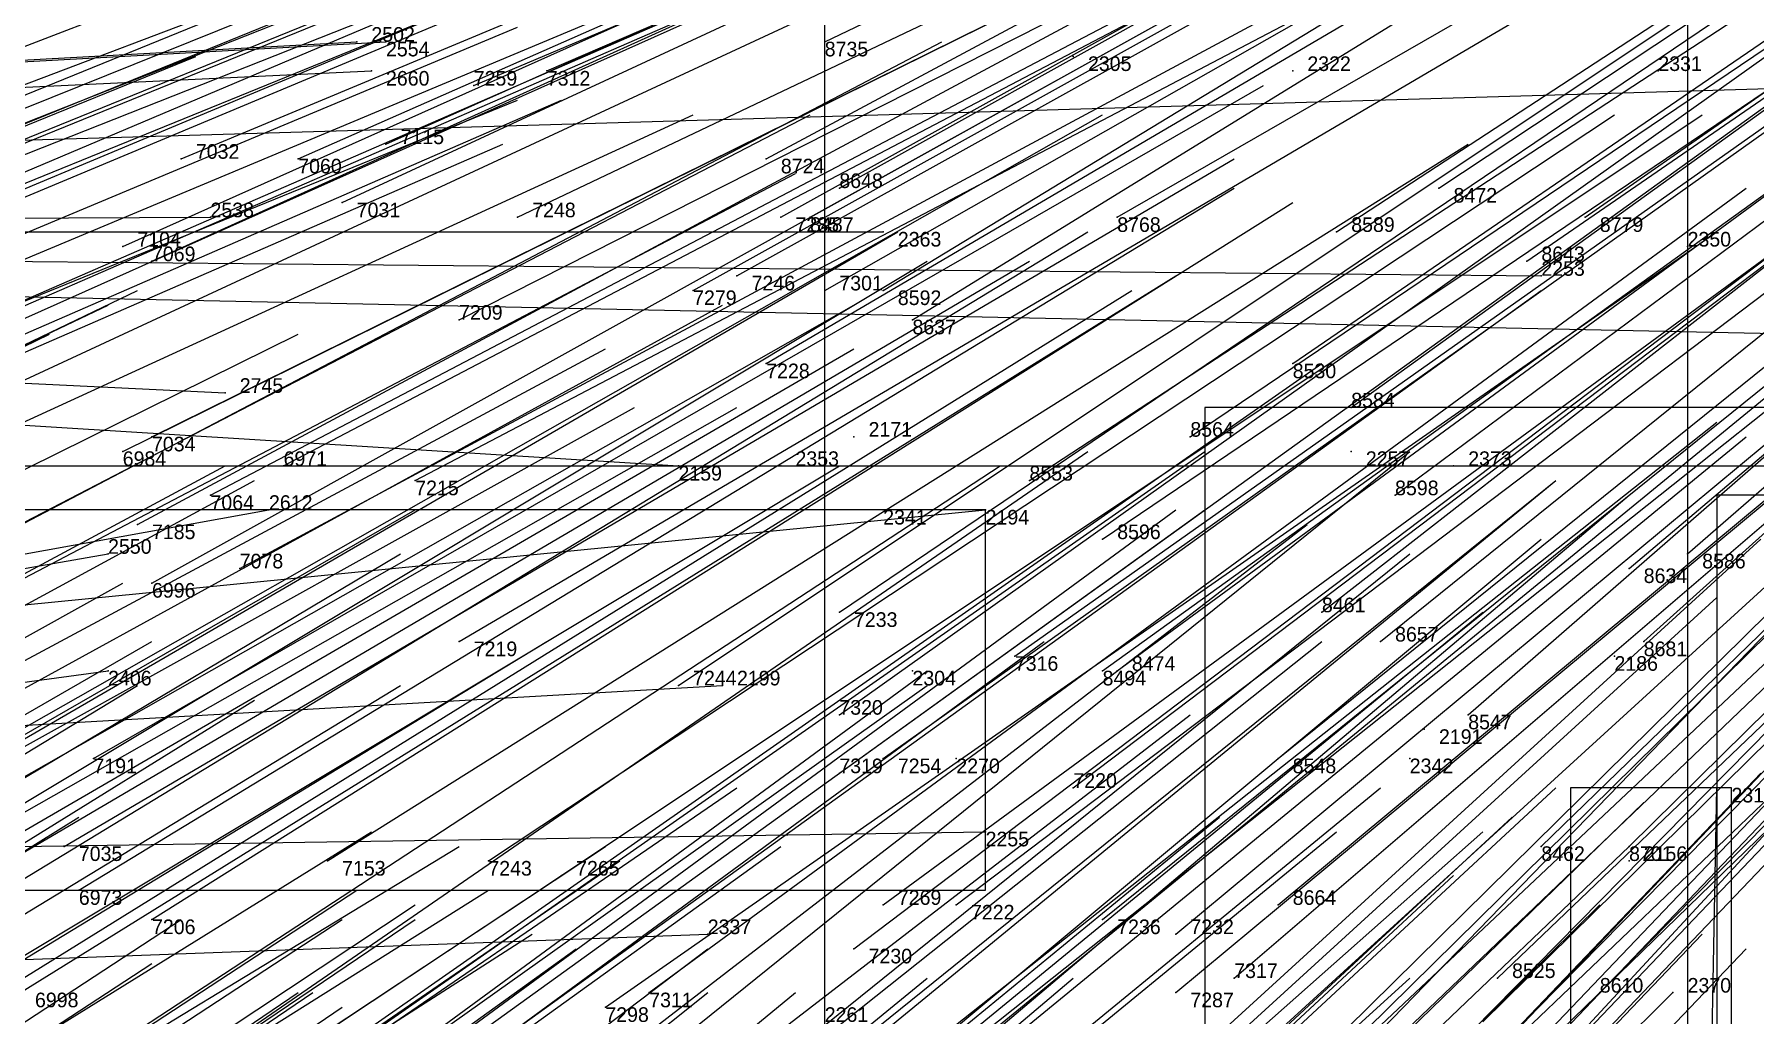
# Model space of a CAD drawing. Extents: x -0.5 to 0.59, y -0.5 to 0.59.
# Drawn here: x -0.271 to -0.1534, y -0.1705 to -0.1035 of the extents above; entities that cross this region are included whole.
import ezdxf

# ---------------------------------------------------------------- set-up
doc = ezdxf.new("R2010")
doc.units = 0
for name, color, linetype in [('Clients', 3, 'CONTINUOUS'), ('Facilities', 3, 'CONTINUOUS'), ('Facilities_lines', 3, 'CONTINUOUS'), ('Min_max_boxes', 1, 'CONTINUOUS'), ('Normals', 1, 'CONTINUOUS'), ('Source_points', 5, 'CONTINUOUS'), ('Text', 3, 'CONTINUOUS')]:
    doc.layers.add(name, color=color, linetype=linetype)

msp = doc.modelspace()

# ---------------------------------------------------------------- linework, layer by layer
at = {"layer": 'Clients', "color": 5}
for p in [(-0.249, -0.104, -1.25), (-0.247, -0.104, -1.25), (-0.248, -0.106, -1.25), (-0.259, -0.116, -1.25), (-0.213, -0.117, -1.25), (-0.168, -0.12, -1.25), (-0.258, -0.128, -1.25), (-0.227, -0.133, -1.25), (-0.255, -0.136, -1.25), (-0.206, -0.136, -1.25), (-0.266, -0.139, -1.25), (-0.266, -0.147, -1.25), (-0.224, -0.148, -1.25), (-0.156, -0.155, -1.25), (-0.206, -0.158, -1.25), (-0.225, -0.165, -1.25)]:
    msp.add_point(p, dxfattribs=at)
at = {"layer": 'Facilities', "color": 3}
for p in [(-0.217, -0.104, -0.603), (-0.2, -0.105, -1.25), (-0.241, -0.107, -0.66), (-0.236, -0.106, -0.648), (-0.185, -0.106, -1.25), (-0.16, -0.106, -1.25), (-0.247, -0.111, -0.676), (-0.261, -0.112, -0.709), (-0.253, -0.112, -0.693), (-0.221, -0.112, -0.619), (-0.216, -0.114, -0.612), (-0.175, -0.114, -0.522), (-0.25, -0.115, -0.688), (-0.238, -0.116, -0.661), (-0.22, -0.116, -0.622), (-0.218, -0.116, -0.618), (-0.197, -0.116, -0.572), (-0.165, -0.116, -0.504), (-0.182, -0.117, -0.54), (-0.265, -0.118, -0.724), (-0.158, -0.118, -1.25), (-0.263, -0.119, -0.722), (-0.169, -0.119, -0.516), (-0.226, -0.121, -0.641), (-0.223, -0.12, -0.633), (-0.217, -0.121, -0.62), (-0.213, -0.121, -0.612), (-0.242, -0.123, -0.678), (-0.211, -0.123, -0.612), (-0.221, -0.126, -0.637), (-0.185, -0.126, -0.56), (-0.181, -0.129, -0.556), (-0.263, -0.131, -0.735), (-0.215, -0.131, -1.25), (-0.192, -0.131, -0.581), (-0.265, -0.132, -0.741), (-0.181, -0.132, -1.25), (-0.254, -0.133, -0.717), (-0.245, -0.134, -0.699), (-0.22, -0.133, -1.25), (-0.203, -0.134, -0.608), (-0.174, -0.133, -1.25), (-0.259, -0.135, -0.731), (-0.178, -0.135, -0.558), (-0.213, -0.136, -1.25), (-0.264, -0.137, -0.743), (-0.198, -0.138, -0.603), (-0.158, -0.139, -0.526), (-0.263, -0.141, -0.746), (-0.257, -0.14, -0.731), (-0.162, -0.14, -0.535), (-0.216, -0.143, -0.648), (-0.183, -0.143, -0.581), (-0.242, -0.145, -0.705), (-0.179, -0.145, -0.575), (-0.161, -0.145, -0.542), (-0.211, -0.147, -1.25), (-0.204, -0.146, -0.628), (-0.198, -0.147, -0.617), (-0.197, -0.147, -0.614), (-0.163, -0.146, -1.25), (-0.227, -0.148, -0.677), (-0.216, -0.15, -0.658), (-0.173, -0.15, -0.573), (-0.176, -0.151, -1.25), (-0.267, -0.153, -0.771), (-0.216, -0.154, -0.664), (-0.213, -0.153, -0.656), (-0.208, -0.153, -1.25), (-0.186, -0.153, -0.603), (-0.177, -0.153, -1.25), (-0.2, -0.155, -0.632), (-0.269, -0.159, -0.781), (-0.168, -0.159, -0.579), (-0.162, -0.159, -0.568), (-0.251, -0.16, -0.744), (-0.24, -0.16, -0.722), (-0.235, -0.161, -0.711), (-0.162, -0.16, -1.25), (-0.268, -0.162, -0.784), (-0.213, -0.163, -0.67), (-0.208, -0.163, -0.66), (-0.186, -0.163, -0.618), (-0.263, -0.164, -0.776), (-0.198, -0.164, -0.642), (-0.193, -0.165, -0.633), (-0.215, -0.166, -0.679), (-0.189, -0.168, -0.632), (-0.171, -0.168, -0.598), (-0.229, -0.169, -0.712), (-0.193, -0.169, -0.641), (-0.164, -0.169, -0.588), (-0.159, -0.169, -1.25), (-0.232, -0.17, -0.72)]:
    msp.add_point(p, dxfattribs=at)
at = {"layer": 'Facilities_lines', "color": 3}
for p, q in [((-0.484, -0.117, -1.25), (-0.249, -0.104, -1.25)), ((-0.484, -0.117, -1.25), (-0.247, -0.104, -1.25)), ((-0.484, -0.117, -1.25), (-0.248, -0.106, -1.25)), ((-0.484, -0.117, -1.25), (-0.146, -0.107, -1.25)), ((-0.484, -0.117, -1.25), (-0.259, -0.116, -1.25)), ((-0.484, -0.117, -1.25), (-0.149, -0.124, -1.25)), ((-0.484, -0.117, -1.25), (-0.213, -0.117, -1.25)), ((-0.484, -0.117, -1.25), (-0.227, -0.133, -1.25)), ((-0.484, -0.117, -1.25), (-0.168, -0.12, -1.25)), ((-0.484, -0.117, -1.25), (-0.258, -0.128, -1.25)), ((-0.469, -0.162, -1.25), (-0.206, -0.136, -1.25)), ((-0.466, -0.174, -1.25), (-0.255, -0.136, -1.25)), ((-0.466, -0.174, -1.25), (-0.266, -0.139, -1.25)), ((-0.466, -0.174, -1.25), (-0.266, -0.147, -1.25)), ((-0.469, -0.162, -1.25), (-0.224, -0.148, -1.25)), ((-0.162, -0.472, -1.246), (-0.156, -0.155, -1.25)), ((-0.469, -0.162, -1.25), (-0.206, -0.158, -1.25)), ((-0.466, -0.174, -1.25), (-0.225, -0.165, -1.25))]:
    msp.add_line(p, q, dxfattribs=at)
at = {"layer": 'Min_max_boxes', "color": 1}
for p, q in [((-0.217, -0.245, -1.25), (-0.217, -0.07, -1.25)), ((-0.217, -0.245, -1.126), (-0.217, -0.07, -1.126)), ((-0.158, -0.076, -1.25), (-0.158, -0.478, -1.25)), ((-0.158, -0.076, -1.113), (-0.158, -0.478, -1.113)), ((-0.123, -0.129, -1.25), (-0.191, -0.129, -1.25)), ((-0.191, -0.129, -1.25), (-0.191, -0.479, -1.25)), ((-0.123, -0.129, -1.249), (-0.191, -0.129, -1.249)), ((-0.191, -0.129, -1.249), (-0.191, -0.479, -1.249)), ((-0.191, -0.129, -1.25), (-0.191, -0.129, -1.249)), ((-0.484, -0.133, -1.25), (-0.146, -0.133, -1.25)), ((-0.484, -0.133, -1.25), (-0.146, -0.133, -1.25)), ((-0.065, -0.135, -1.25), (-0.156, -0.135, -1.25)), ((-0.156, -0.135, -1.25), (-0.156, -0.477, -1.25)), ((-0.065, -0.135, -1.25), (-0.156, -0.135, -1.25)), ((-0.156, -0.135, -1.25), (-0.156, -0.477, -1.25)), ((-0.156, -0.135, -1.25), (-0.156, -0.135, -1.25)), ((-0.206, -0.136, -1.25), (-0.469, -0.136, -1.25)), ((-0.206, -0.136, -1.25), (-0.469, -0.136, -1.25)), ((-0.206, -0.162, -1.25), (-0.206, -0.136, -1.25)), ((-0.206, -0.162, -1.25), (-0.206, -0.136, -1.25)), ((-0.206, -0.136, -1.25), (-0.206, -0.136, -1.25)), ((-0.155, -0.155, -1.25), (-0.166, -0.155, -1.25)), ((-0.166, -0.155, -1.25), (-0.166, -0.472, -1.25)), ((-0.155, -0.155, -1.246), (-0.166, -0.155, -1.246)), ((-0.166, -0.155, -1.246), (-0.166, -0.472, -1.246)), ((-0.166, -0.155, -1.25), (-0.166, -0.155, -1.246)), ((-0.155, -0.472, -1.25), (-0.155, -0.155, -1.25)), ((-0.155, -0.472, -1.246), (-0.155, -0.155, -1.246)), ((-0.155, -0.155, -1.25), (-0.155, -0.155, -1.246)), ((-0.469, -0.162, -1.25), (-0.206, -0.162, -1.25)), ((-0.469, -0.162, -1.25), (-0.206, -0.162, -1.25)), ((-0.206, -0.162, -1.25), (-0.206, -0.162, -1.25))]:
    msp.add_line(p, q, dxfattribs=at)
at = {"layer": 'Normals', "color": 1}
for p, q in [((-0.175, -0.114, -0.522), (-0.098, -0.063, -0.56)), ((-0.165, -0.116, -0.504), (-0.089, -0.063, -0.541)), ((-0.217, -0.104, -0.603), (-0.134, -0.064, -0.641)), ((-0.182, -0.117, -0.54), (-0.104, -0.066, -0.578)), ((-0.169, -0.119, -0.516), (-0.092, -0.066, -0.553)), ((-0.221, -0.112, -0.619), (-0.139, -0.068, -0.656)), ((-0.236, -0.106, -0.648), (-0.151, -0.069, -0.685)), ((-0.216, -0.114, -0.612), (-0.135, -0.069, -0.649)), ((-0.197, -0.116, -0.572), (-0.117, -0.07, -0.61)), ((-0.241, -0.107, -0.66), (-0.156, -0.071, -0.697)), ((-0.22, -0.116, -0.622), (-0.139, -0.071, -0.659)), ((-0.218, -0.116, -0.618), (-0.137, -0.071, -0.655)), ((-0.247, -0.111, -0.676), (-0.162, -0.073, -0.714)), ((-0.213, -0.121, -0.612), (-0.134, -0.073, -0.65)), ((-0.185, -0.126, -0.56), (-0.109, -0.074, -0.599)), ((-0.253, -0.112, -0.693), (-0.169, -0.075, -0.731)), ((-0.223, -0.12, -0.633), (-0.142, -0.075, -0.67)), ((-0.217, -0.121, -0.62), (-0.136, -0.075, -0.658)), ((-0.211, -0.123, -0.612), (-0.133, -0.075, -0.65)), ((-0.181, -0.129, -0.556), (-0.106, -0.075, -0.594)), ((-0.261, -0.112, -0.709), (-0.175, -0.076, -0.746)), ((-0.25, -0.115, -0.688), (-0.166, -0.076, -0.726)), ((-0.238, -0.116, -0.661), (-0.154, -0.076, -0.698)), ((-0.226, -0.121, -0.641), (-0.145, -0.076, -0.677)), ((-0.275, -0.112, -0.742), (-0.189, -0.077, -0.779)), ((-0.158, -0.139, -0.526), (-0.088, -0.078, -0.563)), ((-0.221, -0.126, -0.637), (-0.141, -0.079, -0.673)), ((-0.192, -0.131, -0.581), (-0.115, -0.079, -0.619)), ((-0.275, -0.116, -0.745), (-0.189, -0.08, -0.782)), ((-0.265, -0.118, -0.724), (-0.18, -0.08, -0.761)), ((-0.263, -0.119, -0.722), (-0.179, -0.081, -0.759)), ((-0.242, -0.123, -0.678), (-0.159, -0.081, -0.715)), ((-0.178, -0.135, -0.558), (-0.104, -0.08, -0.597)), ((-0.162, -0.14, -0.535), (-0.091, -0.08, -0.573)), ((-0.293, -0.115, -0.788), (-0.206, -0.082, -0.824)), ((-0.288, -0.116, -0.777), (-0.202, -0.082, -0.813)), ((-0.203, -0.134, -0.608), (-0.125, -0.083, -0.645)), ((-0.161, -0.145, -0.542), (-0.092, -0.083, -0.58)), ((-0.294, -0.12, -0.794), (-0.208, -0.085, -0.831)), ((-0.31, -0.119, -0.831), (-0.224, -0.086, -0.868)), ((-0.307, -0.122, -0.825), (-0.221, -0.087, -0.863)), ((-0.198, -0.138, -0.603), (-0.121, -0.086, -0.64)), ((-0.183, -0.143, -0.581), (-0.11, -0.086, -0.619)), ((-0.179, -0.145, -0.575), (-0.107, -0.087, -0.613)), ((-0.284, -0.124, -0.775), (-0.198, -0.088, -0.811)), ((-0.173, -0.15, -0.573), (-0.103, -0.089, -0.611)), ((-0.284, -0.127, -0.778), (-0.199, -0.09, -0.815)), ((-0.263, -0.131, -0.735), (-0.18, -0.09, -0.772)), ((-0.254, -0.133, -0.717), (-0.172, -0.09, -0.754)), ((-0.305, -0.127, -0.826), (-0.22, -0.091, -0.864)), ((-0.265, -0.132, -0.741), (-0.182, -0.091, -0.778)), ((-0.245, -0.134, -0.699), (-0.163, -0.091, -0.737)), ((-0.216, -0.143, -0.648), (-0.139, -0.091, -0.684)), ((-0.259, -0.135, -0.731), (-0.177, -0.092, -0.768)), ((-0.197, -0.147, -0.614), (-0.122, -0.092, -0.651)), ((-0.29, -0.13, -0.794), (-0.205, -0.093, -0.831)), ((-0.264, -0.137, -0.743), (-0.182, -0.093, -0.78)), ((-0.204, -0.146, -0.628), (-0.129, -0.093, -0.665)), ((-0.198, -0.147, -0.617), (-0.123, -0.093, -0.654)), ((-0.162, -0.159, -0.568), (-0.096, -0.094, -0.605)), ((-0.186, -0.153, -0.603), (-0.114, -0.095, -0.64)), ((-0.168, -0.159, -0.579), (-0.102, -0.095, -0.616)), ((-0.318, -0.13, -0.86), (-0.232, -0.096, -0.897)), ((-0.263, -0.141, -0.746), (-0.182, -0.096, -0.783)), ((-0.257, -0.14, -0.731), (-0.175, -0.096, -0.769)), ((-0.227, -0.148, -0.677), (-0.149, -0.096, -0.713)), ((-0.216, -0.15, -0.658), (-0.14, -0.096, -0.694)), ((-0.317, -0.133, -0.859), (-0.231, -0.097, -0.896)), ((-0.301, -0.136, -0.825), (-0.216, -0.098, -0.862)), ((-0.293, -0.137, -0.809), (-0.209, -0.098, -0.847)), ((-0.242, -0.145, -0.705), (-0.162, -0.098, -0.742)), ((-0.335, -0.134, -0.901), (-0.248, -0.099, -0.938)), ((-0.213, -0.153, -0.656), (-0.137, -0.099, -0.692)), ((-0.2, -0.155, -0.632), (-0.126, -0.099, -0.67)), ((-0.216, -0.154, -0.664), (-0.141, -0.1, -0.701)), ((-0.339, -0.137, -0.914), (-0.253, -0.102, -0.951)), ((-0.329, -0.137, -0.891), (-0.243, -0.102, -0.928)), ((-0.324, -0.139, -0.88), (-0.238, -0.103, -0.917)), ((-0.164, -0.169, -0.588), (-0.099, -0.103, -0.626)), ((-0.291, -0.147, -0.815), (-0.209, -0.104, -0.853)), ((-0.249, -0.104, -1.25), (-0.249, -0.104, -1.15)), ((-0.247, -0.104, -1.25), (-0.247, -0.104, -1.15)), ((-0.186, -0.163, -0.618), (-0.115, -0.104, -0.656)), ((-0.171, -0.168, -0.598), (-0.104, -0.104, -0.636)), ((-0.346, -0.14, -0.933), (-0.26, -0.105, -0.97)), ((-0.2, -0.105, -1.25), (-0.2, -0.105, -1.15)), ((-0.267, -0.153, -0.771), (-0.187, -0.107, -0.808)), ((-0.248, -0.106, -1.25), (-0.248, -0.106, -1.15)), ((-0.208, -0.163, -0.66), (-0.134, -0.107, -0.698)), ((-0.198, -0.164, -0.642), (-0.126, -0.106, -0.681)), ((-0.193, -0.165, -0.633), (-0.122, -0.106, -0.672)), ((-0.185, -0.106, -1.25), (-0.185, -0.106, -1.15)), ((-0.172, -0.171, -0.607), (-0.106, -0.106, -0.645)), ((-0.16, -0.106, -1.25), (-0.16, -0.106, -1.15)), ((-0.324, -0.143, -0.886), (-0.238, -0.108, -0.923)), ((-0.32, -0.145, -0.879), (-0.235, -0.108, -0.916)), ((-0.213, -0.163, -0.67), (-0.138, -0.108, -0.706)), ((-0.189, -0.168, -0.632), (-0.119, -0.108, -0.671)), ((-0.311, -0.148, -0.86), (-0.226, -0.109, -0.897)), ((-0.301, -0.152, -0.842), (-0.218, -0.109, -0.879)), ((-0.279, -0.155, -0.797), (-0.198, -0.109, -0.835)), ((-0.24, -0.16, -0.722), (-0.163, -0.109, -0.76)), ((-0.235, -0.161, -0.711), (-0.157, -0.109, -0.748)), ((-0.215, -0.166, -0.679), (-0.141, -0.11, -0.715)), ((-0.193, -0.169, -0.641), (-0.122, -0.11, -0.68)), ((-0.324, -0.148, -0.89), (-0.239, -0.111, -0.927)), ((-0.251, -0.16, -0.744), (-0.173, -0.111, -0.782)), ((-0.269, -0.159, -0.781), (-0.189, -0.112, -0.819)), ((-0.301, -0.156, -0.848), (-0.219, -0.113, -0.885)), ((-0.268, -0.162, -0.784), (-0.189, -0.114, -0.822)), ((-0.229, -0.169, -0.712), (-0.154, -0.114, -0.749)), ((-0.206, -0.172, -0.671), (-0.134, -0.113, -0.708)), ((-0.184, -0.178, -0.64), (-0.117, -0.114, -0.678)), ((-0.181, -0.18, -0.638), (-0.116, -0.114, -0.676)), ((-0.263, -0.164, -0.776), (-0.185, -0.115, -0.814)), ((-0.19, -0.18, -0.654), (-0.124, -0.115, -0.692)), ((-0.259, -0.116, -1.25), (-0.259, -0.116, -1.15)), ((-0.209, -0.174, -0.68), (-0.136, -0.116, -0.717)), ((-0.18, -0.182, -0.641), (-0.115, -0.116, -0.678)), ((-0.293, -0.164, -0.838), (-0.212, -0.117, -0.875)), ((-0.278, -0.165, -0.808), (-0.199, -0.117, -0.846)), ((-0.232, -0.17, -0.72), (-0.156, -0.117, -0.757)), ((-0.213, -0.117, -1.25), (-0.213, -0.117, -1.15)), ((-0.192, -0.185, -0.666), (-0.127, -0.118, -0.703)), ((-0.158, -0.118, -1.25), (-0.158, -0.118, -1.15)), ((-0.29, -0.167, -0.836), (-0.21, -0.119, -0.873)), ((-0.283, -0.166, -0.819), (-0.203, -0.119, -0.857)), ((-0.347, -0.161, -0.957), (-0.264, -0.121, -0.995)), ((-0.275, -0.17, -0.808), (-0.196, -0.121, -0.846)), ((-0.272, -0.169, -0.8), (-0.193, -0.12, -0.838)), ((-0.243, -0.175, -0.749), (-0.168, -0.121, -0.787)), ((-0.168, -0.12, -1.25), (-0.168, -0.12, -1.15)), ((-0.35, -0.162, -0.963), (-0.266, -0.122, -1.001)), ((-0.306, -0.167, -0.871), (-0.224, -0.122, -0.908)), ((-0.296, -0.168, -0.85), (-0.215, -0.122, -0.887)), ((-0.353, -0.164, -0.974), (-0.27, -0.124, -1.012)), ((-0.336, -0.165, -0.935), (-0.253, -0.124, -0.972)), ((-0.185, -0.191, -0.665), (-0.121, -0.124, -0.702)), ((-0.314, -0.169, -0.892), (-0.232, -0.125, -0.929)), ((-0.296, -0.172, -0.856), (-0.215, -0.125, -0.892)), ((-0.259, -0.179, -0.785), (-0.183, -0.126, -0.823)), ((-0.205, -0.189, -0.695), (-0.136, -0.126, -0.732)), ((-0.2, -0.191, -0.691), (-0.132, -0.127, -0.728)), ((-0.184, -0.193, -0.666), (-0.12, -0.126, -0.704)), ((-0.258, -0.128, -1.25), (-0.258, -0.128, -1.15)), ((-0.311, -0.174, -0.891), (-0.23, -0.129, -0.928)), ((-0.304, -0.175, -0.877), (-0.223, -0.129, -0.914)), ((-0.228, -0.187, -0.737), (-0.156, -0.13, -0.775)), ((-0.226, -0.19, -0.737), (-0.154, -0.131, -0.775)), ((-0.215, -0.131, -1.25), (-0.215, -0.131, -1.15)), ((-0.276, -0.185, -0.831), (-0.199, -0.132, -0.867)), ((-0.267, -0.185, -0.812), (-0.191, -0.132, -0.849)), ((-0.249, -0.19, -0.783), (-0.177, -0.132, -0.821)), ((-0.181, -0.132, -1.25), (-0.181, -0.132, -1.15)), ((-0.34, -0.177, -0.958), (-0.258, -0.133, -0.995)), ((-0.337, -0.178, -0.954), (-0.256, -0.134, -0.991)), ((-0.296, -0.181, -0.868), (-0.216, -0.133, -0.904)), ((-0.283, -0.184, -0.843), (-0.205, -0.133, -0.88)), ((-0.239, -0.193, -0.767), (-0.167, -0.134, -0.804)), ((-0.239, -0.192, -0.767), (-0.167, -0.134, -0.804)), ((-0.227, -0.133, -1.25), (-0.227, -0.133, -1.15)), ((-0.22, -0.133, -1.25), (-0.22, -0.133, -1.15)), ((-0.174, -0.133, -1.25), (-0.174, -0.133, -1.15)), ((-0.233, -0.195, -0.759), (-0.162, -0.135, -0.797)), ((-0.325, -0.182, -0.932), (-0.245, -0.136, -0.97)), ((-0.268, -0.191, -0.823), (-0.193, -0.136, -0.859)), ((-0.266, -0.19, -0.818), (-0.191, -0.136, -0.855)), ((-0.255, -0.136, -1.25), (-0.255, -0.136, -1.15)), ((-0.213, -0.136, -1.25), (-0.213, -0.136, -1.15)), ((-0.206, -0.136, -1.25), (-0.206, -0.136, -1.15)), ((-0.197, -0.201, -0.703), (-0.13, -0.136, -0.74)), ((-0.258, -0.194, -0.807), (-0.184, -0.137, -0.843)), ((-0.24, -0.198, -0.776), (-0.168, -0.138, -0.814)), ((-0.222, -0.201, -0.748), (-0.153, -0.138, -0.786)), ((-0.325, -0.186, -0.936), (-0.246, -0.139, -0.974)), ((-0.266, -0.139, -1.25), (-0.266, -0.139, -1.15)), ((-0.249, -0.197, -0.793), (-0.177, -0.139, -0.831)), ((-0.202, -0.203, -0.716), (-0.135, -0.139, -0.753)), ((-0.346, -0.186, -0.982), (-0.265, -0.141, -1.019)), ((-0.224, -0.204, -0.758), (-0.156, -0.142, -0.796)), ((-0.216, -0.207, -0.748), (-0.15, -0.142, -0.786)), ((-0.244, -0.202, -0.791), (-0.172, -0.143, -0.828)), ((-0.343, -0.191, -0.983), (-0.263, -0.145, -1.02)), ((-0.315, -0.193, -0.923), (-0.236, -0.145, -0.961)), ((-0.277, -0.2, -0.855), (-0.202, -0.145, -0.891)), ((-0.256, -0.203, -0.816), (-0.183, -0.145, -0.852)), ((-0.285, -0.202, -0.873), (-0.21, -0.147, -0.91)), ((-0.266, -0.147, -1.25), (-0.266, -0.147, -1.15)), ((-0.211, -0.147, -1.25), (-0.211, -0.147, -1.15)), ((-0.207, -0.213, -0.742), (-0.143, -0.146, -0.779)), ((-0.163, -0.146, -1.25), (-0.163, -0.146, -1.15)), ((-0.343, -0.196, -0.988), (-0.264, -0.148, -1.025)), ((-0.325, -0.196, -0.949), (-0.246, -0.148, -0.987)), ((-0.286, -0.202, -0.874), (-0.21, -0.148, -0.912)), ((-0.224, -0.148, -1.25), (-0.224, -0.148, -1.15)), ((-0.335, -0.198, -0.972), (-0.256, -0.149, -1.01)), ((-0.266, -0.207, -0.842), (-0.192, -0.15, -0.878)), ((-0.176, -0.151, -1.25), (-0.176, -0.151, -1.15)), ((-0.215, -0.219, -0.768), (-0.151, -0.152, -0.805)), ((-0.21, -0.22, -0.761), (-0.147, -0.152, -0.798)), ((-0.217, -0.221, -0.774), (-0.153, -0.154, -0.811)), ((-0.208, -0.153, -1.25), (-0.208, -0.153, -1.15)), ((-0.177, -0.153, -1.25), (-0.177, -0.153, -1.15)), ((-0.299, -0.207, -0.91), (-0.223, -0.155, -0.949)), ((-0.251, -0.214, -0.826), (-0.179, -0.155, -0.862)), ((-0.235, -0.218, -0.802), (-0.167, -0.155, -0.839)), ((-0.213, -0.222, -0.77), (-0.149, -0.155, -0.808)), ((-0.156, -0.155, -1.25), (-0.156, -0.155, -1.15)), ((-0.228, -0.221, -0.793), (-0.161, -0.156, -0.83)), ((-0.347, -0.206, -1.01), (-0.268, -0.157, -1.047)), ((-0.262, -0.216, -0.849), (-0.19, -0.157, -0.885)), ((-0.238, -0.22, -0.81), (-0.17, -0.157, -0.847)), ((-0.327, -0.207, -0.967), (-0.248, -0.158, -1.005)), ((-0.254, -0.217, -0.835), (-0.182, -0.158, -0.872)), ((-0.242, -0.22, -0.817), (-0.172, -0.158, -0.855)), ((-0.206, -0.158, -1.25), (-0.206, -0.158, -1.15)), ((-0.321, -0.207, -0.955), (-0.242, -0.159, -0.993)), ((-0.309, -0.21, -0.934), (-0.232, -0.159, -0.972)), ((-0.295, -0.213, -0.91), (-0.22, -0.159, -0.948)), ((-0.229, -0.223, -0.799), (-0.162, -0.159, -0.836)), ((-0.312, -0.212, -0.944), (-0.235, -0.161, -0.981)), ((-0.307, -0.212, -0.933), (-0.231, -0.16, -0.971)), ((-0.242, -0.224, -0.824), (-0.174, -0.161, -0.861)), ((-0.162, -0.16, -1.25), (-0.162, -0.16, -1.15)), ((-0.327, -0.213, -0.975), (-0.249, -0.162, -1.012)), ((-0.318, -0.211, -0.955), (-0.24, -0.162, -0.993)), ((-0.322, -0.214, -0.967), (-0.245, -0.163, -1.004)), ((-0.23, -0.228, -0.811), (-0.164, -0.163, -0.848)), ((-0.339, -0.215, -1.004), (-0.261, -0.164, -1.04)), ((-0.328, -0.215, -0.98), (-0.25, -0.164, -1.017)), ((-0.322, -0.216, -0.969), (-0.245, -0.164, -1.006)), ((-0.315, -0.215, -0.953), (-0.237, -0.165, -0.99)), ((-0.225, -0.165, -1.25), (-0.225, -0.165, -1.15)), ((-0.221, -0.232, -0.799), (-0.157, -0.165, -0.837)), ((-0.341, -0.218, -1.012), (-0.263, -0.167, -1.049)), ((-0.309, -0.22, -0.948), (-0.234, -0.166, -0.986)), ((-0.299, -0.222, -0.931), (-0.225, -0.166, -0.969)), ((-0.218, -0.233, -0.797), (-0.154, -0.166, -0.835)), ((-0.282, -0.227, -0.904), (-0.21, -0.168, -0.941)), ((-0.271, -0.228, -0.885), (-0.2, -0.168, -0.922)), ((-0.245, -0.23, -0.841), (-0.177, -0.168, -0.878)), ((-0.33, -0.221, -0.994), (-0.253, -0.169, -1.031)), ((-0.329, -0.221, -0.991), (-0.252, -0.169, -1.028)), ((-0.298, -0.227, -0.937), (-0.225, -0.169, -0.973)), ((-0.291, -0.228, -0.923), (-0.219, -0.169, -0.961)), ((-0.225, -0.234, -0.812), (-0.159, -0.169, -0.849)), ((-0.159, -0.169, -1.25), (-0.159, -0.169, -1.15)), ((-0.327, -0.222, -0.988), (-0.25, -0.17, -1.025))]:
    msp.add_line(p, q, dxfattribs=at)
at = {"layer": 'Source_points', "color": 5}
for p in [(-0.249, -0.104, -1.25), (-0.247, -0.104, -1.25), (-0.217, -0.104, -0.603), (-0.2, -0.105, -1.25), (-0.248, -0.106, -1.25), (-0.241, -0.107, -0.66), (-0.236, -0.106, -0.648), (-0.185, -0.106, -1.25), (-0.16, -0.106, -1.25), (-0.247, -0.111, -0.676), (-0.261, -0.112, -0.709), (-0.253, -0.112, -0.693), (-0.221, -0.112, -0.619), (-0.216, -0.114, -0.612), (-0.175, -0.114, -0.522), (-0.25, -0.115, -0.688), (-0.259, -0.116, -1.25), (-0.238, -0.116, -0.661), (-0.22, -0.116, -0.622), (-0.218, -0.116, -0.618), (-0.197, -0.116, -0.572), (-0.165, -0.116, -0.504), (-0.213, -0.117, -1.25), (-0.182, -0.117, -0.54), (-0.265, -0.118, -0.724), (-0.158, -0.118, -1.25), (-0.263, -0.119, -0.722), (-0.169, -0.119, -0.516), (-0.226, -0.121, -0.641), (-0.223, -0.12, -0.633), (-0.217, -0.121, -0.62), (-0.213, -0.121, -0.612), (-0.168, -0.12, -1.25), (-0.242, -0.123, -0.678), (-0.211, -0.123, -0.612), (-0.221, -0.126, -0.637), (-0.185, -0.126, -0.56), (-0.258, -0.128, -1.25), (-0.181, -0.129, -0.556), (-0.263, -0.131, -0.735), (-0.215, -0.131, -1.25), (-0.192, -0.131, -0.581), (-0.265, -0.132, -0.741), (-0.181, -0.132, -1.25), (-0.254, -0.133, -0.717), (-0.245, -0.134, -0.699), (-0.227, -0.133, -1.25), (-0.22, -0.133, -1.25), (-0.203, -0.134, -0.608), (-0.174, -0.133, -1.25), (-0.259, -0.135, -0.731), (-0.178, -0.135, -0.558), (-0.255, -0.136, -1.25), (-0.213, -0.136, -1.25), (-0.206, -0.136, -1.25), (-0.264, -0.137, -0.743), (-0.198, -0.138, -0.603), (-0.266, -0.139, -1.25), (-0.158, -0.139, -0.526), (-0.263, -0.141, -0.746), (-0.257, -0.14, -0.731), (-0.162, -0.14, -0.535), (-0.216, -0.143, -0.648), (-0.183, -0.143, -0.581), (-0.242, -0.145, -0.705), (-0.179, -0.145, -0.575), (-0.161, -0.145, -0.542), (-0.266, -0.147, -1.25), (-0.211, -0.147, -1.25), (-0.204, -0.146, -0.628), (-0.198, -0.147, -0.617), (-0.197, -0.147, -0.614), (-0.163, -0.146, -1.25), (-0.227, -0.148, -0.677), (-0.224, -0.148, -1.25), (-0.216, -0.15, -0.658), (-0.173, -0.15, -0.573), (-0.176, -0.151, -1.25), (-0.267, -0.153, -0.771), (-0.216, -0.154, -0.664), (-0.213, -0.153, -0.656), (-0.208, -0.153, -1.25), (-0.186, -0.153, -0.603), (-0.177, -0.153, -1.25), (-0.2, -0.155, -0.632), (-0.156, -0.155, -1.25), (-0.206, -0.158, -1.25), (-0.269, -0.159, -0.781), (-0.168, -0.159, -0.579), (-0.162, -0.159, -0.568), (-0.251, -0.16, -0.744), (-0.24, -0.16, -0.722), (-0.235, -0.161, -0.711), (-0.162, -0.16, -1.25), (-0.268, -0.162, -0.784), (-0.213, -0.163, -0.67), (-0.208, -0.163, -0.66), (-0.186, -0.163, -0.618), (-0.263, -0.164, -0.776), (-0.198, -0.164, -0.642), (-0.225, -0.165, -1.25), (-0.193, -0.165, -0.633), (-0.215, -0.166, -0.679), (-0.189, -0.168, -0.632), (-0.171, -0.168, -0.598), (-0.229, -0.169, -0.712), (-0.193, -0.169, -0.641), (-0.164, -0.169, -0.588), (-0.159, -0.169, -1.25), (-0.232, -0.17, -0.72)]:
    msp.add_point(p, dxfattribs=at)

# ---------------------------------------------------------------- texts
at = {"layer": 'Text', "color": 3}
for s, p in [('2502', (-0.248, -0.104, -1.25)), ('2554', (-0.247, -0.105, -1.25)), ('8735', (-0.217, -0.105, -0.603)), ('2305', (-0.199, -0.106, -1.25)), ('2322', (-0.184, -0.106, -1.25)), ('2331', (-0.16, -0.106, -1.25)), ('2660', (-0.247, -0.107, -1.25)), ('7259', (-0.241, -0.107, -0.66)), ('7312', (-0.236, -0.107, -0.648)), ('7115', (-0.246, -0.111, -0.676)), ('7032', (-0.26, -0.112, -0.709)), ('7060', (-0.253, -0.113, -0.693)), ('8724', (-0.22, -0.113, -0.619)), ('8648', (-0.216, -0.114, -0.612)), ('8472', (-0.174, -0.115, -0.522)), ('2538', (-0.259, -0.116, -1.25)), ('7031', (-0.249, -0.116, -0.688)), ('7248', (-0.237, -0.116, -0.661)), ('7285', (-0.219, -0.117, -0.622)), ('8487', (-0.218, -0.117, -0.618)), ('8768', (-0.197, -0.117, -0.572)), ('8589', (-0.181, -0.117, -0.54)), ('8779', (-0.164, -0.117, -0.504)), ('7104', (-0.264, -0.118, -0.724)), ('2363', (-0.212, -0.118, -1.25)), ('2350', (-0.158, -0.118, -1.25)), ('7069', (-0.263, -0.119, -0.722)), ('8643', (-0.168, -0.119, -0.516)), ('2253', (-0.168, -0.12, -1.25)), ('7279', (-0.226, -0.122, -0.641)), ('7246', (-0.222, -0.121, -0.633)), ('7301', (-0.216, -0.121, -0.62)), ('8592', (-0.212, -0.122, -0.612)), ('7209', (-0.242, -0.123, -0.678)), ('8637', (-0.211, -0.124, -0.612)), ('2745', (-0.257, -0.128, -1.25)), ('7228', (-0.221, -0.127, -0.637)), ('8530', (-0.185, -0.127, -0.56)), ('8584', (-0.181, -0.129, -0.556)), ('2171', (-0.214, -0.131, -1.25)), ('8564', (-0.192, -0.131, -0.581)), ('7034', (-0.263, -0.132, -0.735)), ('6984', (-0.265, -0.133, -0.741)), ('6971', (-0.254, -0.133, -0.717)), ('2353', (-0.219, -0.133, -1.25)), ('2257', (-0.18, -0.133, -1.25)), ('2373', (-0.173, -0.133, -1.25)), ('7215', (-0.245, -0.135, -0.699)), ('2159', (-0.227, -0.134, -1.25)), ('8553', (-0.203, -0.134, -0.608)), ('8598', (-0.178, -0.135, -0.558)), ('7064', (-0.259, -0.136, -0.731)), ('2612', (-0.255, -0.136, -1.25)), ('2341', (-0.213, -0.137, -1.25)), ('2194', (-0.206, -0.137, -1.25)), ('7185', (-0.263, -0.138, -0.743)), ('8596', (-0.197, -0.138, -0.603)), ('2550', (-0.266, -0.139, -1.25)), ('7078', (-0.257, -0.14, -0.731)), ('8586', (-0.157, -0.14, -0.526)), ('6996', (-0.263, -0.142, -0.746)), ('8634', (-0.161, -0.141, -0.535)), ('8461', (-0.183, -0.143, -0.581)), ('7233', (-0.215, -0.144, -0.648)), ('8657', (-0.178, -0.145, -0.575)), ('7219', (-0.241, -0.146, -0.705)), ('8681', (-0.161, -0.146, -0.542)), ('2406', (-0.266, -0.148, -1.25)), ('7244', (-0.226, -0.148, -0.677)), ('2199', (-0.223, -0.148, -1.25)), ('2304', (-0.211, -0.148, -1.25)), ('7316', (-0.204, -0.147, -0.628)), ('8494', (-0.198, -0.148, -0.617)), ('8474', (-0.196, -0.147, -0.614)), ('2186', (-0.163, -0.147, -1.25)), ('7320', (-0.216, -0.15, -0.658)), ('8547', (-0.173, -0.151, -0.573)), ('2191', (-0.175, -0.152, -1.25)), ('7191', (-0.267, -0.154, -0.771)), ('7319', (-0.216, -0.154, -0.664)), ('7254', (-0.212, -0.154, -0.656)), ('2270', (-0.208, -0.154, -1.25)), ('7220', (-0.2, -0.155, -0.632)), ('8548', (-0.185, -0.154, -0.603)), ('2342', (-0.177, -0.154, -1.25)), ('2318', (-0.155, -0.156, -1.25)), ('2255', (-0.206, -0.159, -1.25)), ('7035', (-0.268, -0.16, -0.781)), ('8462', (-0.168, -0.16, -0.579)), ('8701', (-0.162, -0.16, -0.568)), ('2156', (-0.161, -0.16, -1.25)), ('7153', (-0.25, -0.161, -0.744)), ('7243', (-0.24, -0.161, -0.722)), ('7265', (-0.234, -0.161, -0.711)), ('6973', (-0.268, -0.163, -0.784)), ('7269', (-0.212, -0.163, -0.67)), ('8664', (-0.185, -0.163, -0.618)), ('7222', (-0.207, -0.164, -0.66)), ('7206', (-0.263, -0.165, -0.776)), ('2337', (-0.225, -0.165, -1.25)), ('7236', (-0.197, -0.165, -0.642)), ('7232', (-0.192, -0.165, -0.633)), ('7230', (-0.214, -0.167, -0.679)), ('7317', (-0.189, -0.168, -0.632)), ('8525', (-0.17, -0.168, -0.598)), ('8610', (-0.164, -0.169, -0.588)), ('2370', (-0.158, -0.169, -1.25)), ('6998', (-0.271, -0.17, -0.8)), ('7311', (-0.229, -0.17, -0.712)), ('7287', (-0.192, -0.17, -0.641)), ('7298', (-0.232, -0.171, -0.72)), ('2261', (-0.217, -0.171, -1.25))]:
    msp.add_text(s, height=0.001, dxfattribs=at).set_placement(p)

doc.saveas('drawing.dxf')
